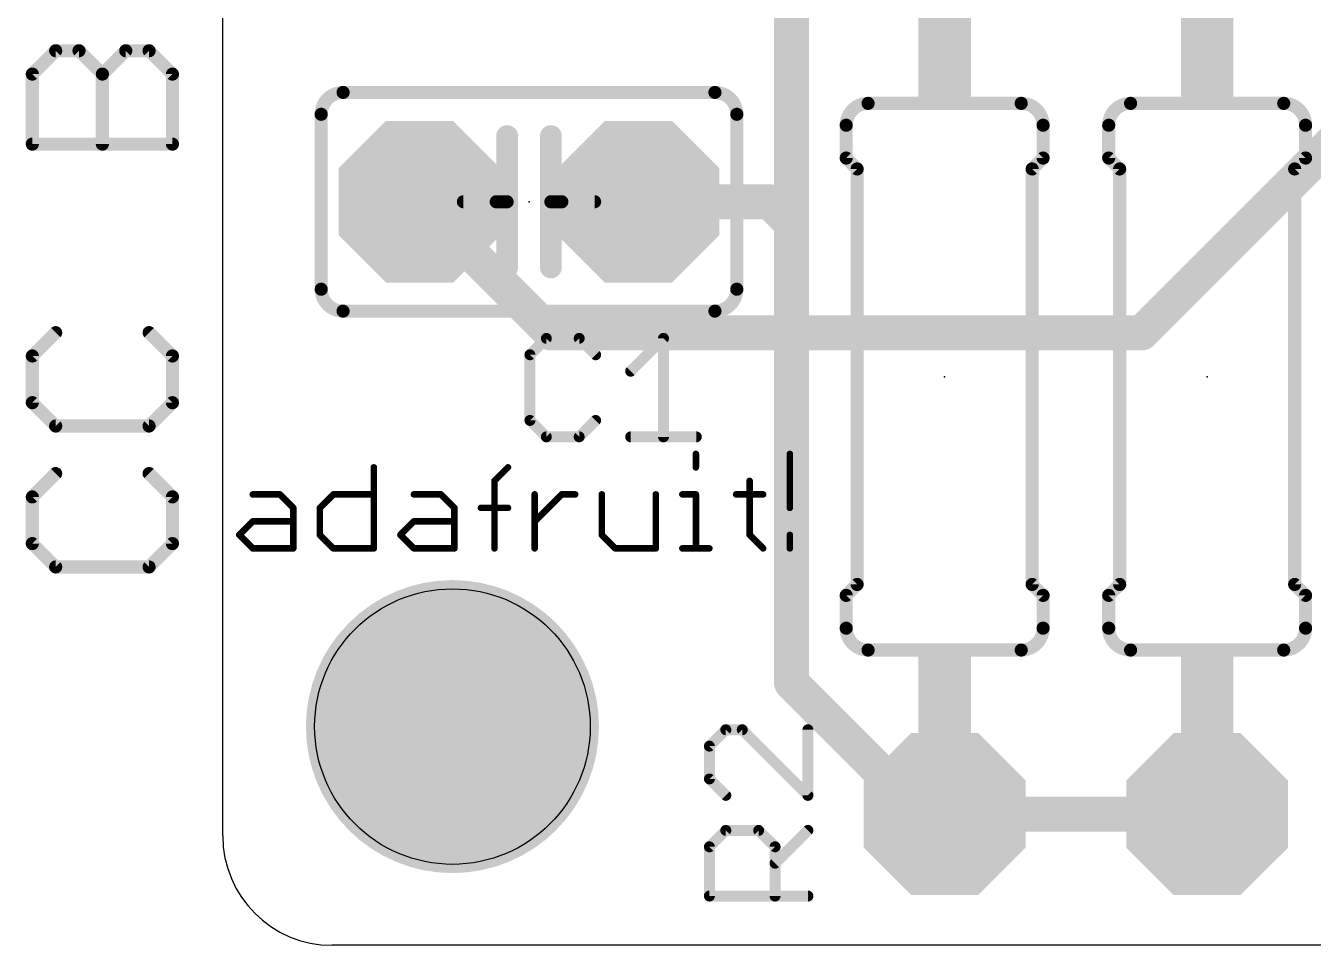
# Model space of a CAD drawing. Extents: x -2.3 to 30.4, y 0 to 24.1.
# Drawn here: x -2.29 to 12.66, y 0 to 10.68 of the extents above; entities that cross this region are included whole.
import ezdxf

# ---------------------------------------------------------------- set-up
doc = ezdxf.new("R2010")
doc.units = 0
for name, color, linetype in [('1', 12, 'CONTINUOUS'), ('16', 132, 'CONTINUOUS'), ('17', 110, 'CONTINUOUS'), ('20', 53, 'CONTINUOUS'), ('21', 253, 'CONTINUOUS'), ('23', 53, 'CONTINUOUS'), ('25', 253, 'CONTINUOUS'), ('29', 253, 'CONTINUOUS'), ('30', 253, 'CONTINUOUS'), ('51', 253, 'CONTINUOUS')]:
    doc.layers.add(name, color=color, linetype=linetype)

# ---------------------------------------------------------------- blocks, each defined once
blk = doc.blocks.new('OCTAGONP')
at = {"const_width": 0.5}
blk.add_lwpolyline([(-0.25, -0.1036), (-0.25, 0.1036), (-0.1036, 0.25), (0.1036, 0.25), (0.25, 0.1036), (0.25, -0.1036), (0.1036, -0.25), (-0.1036, -0.25), (-0.25, -0.1036), (-0.25, 0.1036)], dxfattribs=at)
blk = doc.blocks.new('RECT')
blk.add_solid([(-0.5, -0.5), (0.5, -0.5), (-0.5, 0.5), (0.5, 0.5)])

msp = doc.modelspace()

# ---------------------------------------------------------------- linework, layer by layer
at = {"layer": '1'}
for points, const_width in [([(-2.2112, 10.1192), (-1.94, 10.3903)], 0.1524), ([(-1.94, 10.3903), (-1.6689, 10.3903)], 0.1524), ([(-1.6689, 10.3903), (-1.3977, 10.1192)], 0.1524), ([(-1.3977, 10.1192), (-1.1265, 10.3903)], 0.1524), ([(-1.1265, 10.3903), (-0.8554, 10.3903)], 0.1524), ([(-0.8554, 10.3903), (-0.5842, 10.1192)], 0.1524), ([(-2.2112, 9.3057), (-2.2112, 10.1192)], 0.1524), ([(-1.3977, 9.3057), (-1.3977, 10.1192)], 0.1524), ([(-0.5842, 10.1192), (-0.5842, 9.3057)], 0.1524), ([(10.668, 7.112), (12.954, 9.398)], 0.4064), ([(-0.5842, 9.3057), (-2.2112, 9.3057)], 0.1524), ([(2.286, 8.636), (3.81, 7.112)], 0.4064), ([(-1.94, 7.116), (-2.2112, 6.8449)], 0.1524), ([(-0.5842, 6.8449), (-0.8554, 7.116)], 0.1524), ([(3.81, 7.112), (10.668, 7.112)], 0.4064), ([(-2.2112, 6.8449), (-2.2112, 6.3025)], 0.1524), ([(-0.5842, 6.3025), (-0.5842, 6.8449)], 0.1524), ([(-2.2112, 6.3025), (-1.94, 6.0314)], 0.1524), ([(-0.8554, 6.0314), (-0.5842, 6.3025)], 0.1524), ([(-1.94, 6.0314), (-0.8554, 6.0314)], 0.1524), ([(-1.94, 5.4789), (-2.2112, 5.2077)], 0.1524), ([(-0.5842, 5.2077), (-0.8554, 5.4789)], 0.1524), ([(-2.2112, 5.2077), (-2.2112, 4.6654)], 0.1524), ([(-0.5842, 4.6654), (-0.5842, 5.2077)], 0.1524), ([(-2.2112, 4.6654), (-1.94, 4.3942)], 0.1524), ([(-0.8554, 4.3942), (-0.5842, 4.6654)], 0.1524), ([(-1.94, 4.3942), (-0.8554, 4.3942)], 0.1524)]:
    msp.add_lwpolyline(points, dxfattribs=dict(at, const_width=const_width))
for points, const_width in [([(-1.94, 10.4284, 1), (-1.94, 10.3522)], 0.0762), ([(-1.9131, 10.3634, 1), (-1.967, 10.4173)], 0.0762), ([(-1.6419, 10.4173, 1), (-1.6958, 10.3634)], 0.0762), ([(-1.6689, 10.3522, 1), (-1.6689, 10.4284)], 0.0762), ([(-1.1265, 10.4284, 1), (-1.1265, 10.3522)], 0.0762), ([(-1.0996, 10.3634, 1), (-1.1535, 10.4173)], 0.0762), ([(-0.8284, 10.4173, 1), (-0.8823, 10.3634)], 0.0762), ([(-0.8554, 10.3522, 1), (-0.8554, 10.4284)], 0.0762), ([(-2.1731, 10.1192, 1), (-2.2493, 10.1192)], 0.0762), ([(-2.2381, 10.1461, 1), (-2.1842, 10.0922)], 0.0762), ([(-1.3596, 10.1192, 1), (-1.4358, 10.1192)], 0.0762), ([(-1.4246, 10.1461, 1), (-1.3708, 10.0922)], 0.0762), ([(-1.4246, 10.0922, 1), (-1.3708, 10.1461)], 0.0762), ([(-0.5461, 10.1192, 1), (-0.6223, 10.1192)], 0.0762), ([(-0.6111, 10.0922, 1), (-0.5573, 10.1461)], 0.0762), ([(-2.2112, 9.3438, 1), (-2.2112, 9.2676)], 0.0762), ([(-2.2493, 9.3057, 1), (-2.1731, 9.3057)], 0.0762), ([(-1.4358, 9.3057, 1), (-1.3596, 9.3057)], 0.0762), ([(-0.6223, 9.3057, 1), (-0.5461, 9.3057)], 0.0762), ([(-0.5842, 9.2676, 1), (-0.5842, 9.3438)], 0.0762), ([(2.3578, 8.7078, 1), (2.2142, 8.5642)], 0.2032), ([(-1.9131, 7.0891, 1), (-1.967, 7.143)], 0.0762), ([(-0.8284, 7.143, 1), (-0.8823, 7.0891)], 0.0762), ([(3.81, 7.2136, 1), (3.81, 7.0104)], 0.2032), ([(3.7382, 7.0402, 1), (3.8818, 7.1838)], 0.2032), ([(10.5962, 7.1838, 1), (10.7398, 7.0402)], 0.2032), ([(10.668, 7.0104, 1), (10.668, 7.2136)], 0.2032), ([(-2.1731, 6.8449, 1), (-2.2493, 6.8449)], 0.0762), ([(-2.2381, 6.8718, 1), (-2.1842, 6.8179)], 0.0762), ([(-0.5461, 6.8449, 1), (-0.6223, 6.8449)], 0.0762), ([(-0.6111, 6.8179, 1), (-0.5573, 6.8718)], 0.0762), ([(-2.1842, 6.3295, 1), (-2.2381, 6.2756)], 0.0762), ([(-2.2493, 6.3025, 1), (-2.1731, 6.3025)], 0.0762), ([(-0.6223, 6.3025, 1), (-0.5461, 6.3025)], 0.0762), ([(-0.5573, 6.2756, 1), (-0.6111, 6.3295)], 0.0762), ([(-1.94, 6.0695, 1), (-1.94, 5.9933)], 0.0762), ([(-1.967, 6.0044, 1), (-1.9131, 6.0583)], 0.0762), ([(-0.8823, 6.0583, 1), (-0.8284, 6.0044)], 0.0762), ([(-0.8554, 5.9933, 1), (-0.8554, 6.0695)], 0.0762), ([(-1.9131, 5.4519, 1), (-1.967, 5.5058)], 0.0762), ([(-0.8284, 5.5058, 1), (-0.8823, 5.4519)], 0.0762), ([(-2.1731, 5.2077, 1), (-2.2493, 5.2077)], 0.0762), ([(-2.2381, 5.2346, 1), (-2.1842, 5.1808)], 0.0762), ([(-0.5461, 5.2077, 1), (-0.6223, 5.2077)], 0.0762), ([(-0.6111, 5.1808, 1), (-0.5573, 5.2346)], 0.0762), ([(-2.1842, 4.6923, 1), (-2.2381, 4.6384)], 0.0762), ([(-2.2493, 4.6654, 1), (-2.1731, 4.6654)], 0.0762), ([(-0.6223, 4.6654, 1), (-0.5461, 4.6654)], 0.0762), ([(-0.5573, 4.6384, 1), (-0.6111, 4.6923)], 0.0762), ([(-1.94, 4.4323, 1), (-1.94, 4.3561)], 0.0762), ([(-1.967, 4.3673, 1), (-1.9131, 4.4211)], 0.0762), ([(-0.8823, 4.4211, 1), (-0.8284, 4.3673)], 0.0762), ([(-0.8554, 4.3561, 1), (-0.8554, 4.4323)], 0.0762)]:
    msp.add_lwpolyline(points, format="xyb", dxfattribs=dict(at, const_width=const_width))
at = {"layer": '16', "const_width": 0.4064}
for points in [[(6.604, 8.382), (6.604, 13.081)], [(6.35, 8.636), (4.826, 8.636)], [(6.604, 8.382), (6.35, 8.636)], [(6.604, 3.048), (6.604, 8.382)], [(8.128, 1.524), (6.604, 3.048)], [(8.382, 1.524), (8.128, 1.524)], [(8.382, 1.524), (11.43, 1.524)]]:
    msp.add_lwpolyline(points, dxfattribs=at)
at = {"layer": '16', "const_width": 0.2032}
for points in [[(4.826, 8.7376, 1), (4.826, 8.5344)], [(6.4218, 8.7078, 1), (6.2782, 8.5642)], [(6.35, 8.5344, 1), (6.35, 8.7376)], [(6.7056, 8.382, 1), (6.5024, 8.382)], [(6.5322, 8.3102, 1), (6.6758, 8.4538)], [(6.5024, 8.382, 1), (6.7056, 8.382)], [(6.5024, 3.048, 1), (6.7056, 3.048)], [(6.6758, 3.1198, 1), (6.5322, 2.9762)], [(8.128, 1.6256, 1), (8.128, 1.4224)], [(8.0562, 1.4522, 1), (8.1998, 1.5958)], [(8.382, 1.6256, 1), (8.382, 1.4224)], [(8.382, 1.4224, 1), (8.382, 1.6256)], [(11.43, 1.4224, 1), (11.43, 1.6256)]]:
    msp.add_lwpolyline(points, format="xyb", dxfattribs=at)
at = {"layer": '20'}
for p, q in [((0, 1.27), (0, 22.86)), ((29.083, 0), (1.27, 0))]:
    msp.add_line(p, q, dxfattribs=at)
msp.add_circle((2.667, 2.54), 1.6, dxfattribs=at)
msp.add_arc((1.27, 1.27), 1.27, 180, 270, dxfattribs=at)
at = {"layer": '21'}
for points, const_width in [([(1.397, 9.906, 0.4142), (1.143, 9.652)], 0.1524), ([(1.397, 9.9441, 1), (1.397, 9.8679)], 0.0762), ([(1.397, 9.8679, 1), (1.397, 9.9441)], 0.0762), ([(5.969, 9.652, 0.4142), (5.715, 9.906)], 0.1524), ([(5.715, 9.9441, 1), (5.715, 9.8679)], 0.0762), ([(5.715, 9.8679, 1), (5.715, 9.9441)], 0.0762), ([(1.1811, 9.652, 1), (1.1049, 9.652)], 0.0762), ([(6.0071, 9.652, 1), (5.9309, 9.652)], 0.0762), ([(7.493, 9.779, 0.4142), (7.239, 9.525)], 0.1524), ([(7.493, 9.8171, 1), (7.493, 9.7409)], 0.0762), ([(7.493, 9.7409, 1), (7.493, 9.8171)], 0.0762), ([(9.525, 9.525, 0.4142), (9.271, 9.779)], 0.1524), ([(9.271, 9.8171, 1), (9.271, 9.7409)], 0.0762), ([(9.271, 9.7409, 1), (9.271, 9.8171)], 0.0762), ([(10.541, 9.779, 0.4142), (10.287, 9.525)], 0.1524), ([(10.541, 9.8171, 1), (10.541, 9.7409)], 0.0762), ([(10.541, 9.7409, 1), (10.541, 9.8171)], 0.0762), ([(12.573, 9.525, 0.4142), (12.319, 9.779)], 0.1524), ([(12.319, 9.8171, 1), (12.319, 9.7409)], 0.0762), ([(12.319, 9.7409, 1), (12.319, 9.8171)], 0.0762), ([(1.1049, 9.652, 1), (1.1811, 9.652)], 0.0762), ([(5.9309, 9.652, 1), (6.0071, 9.652)], 0.0762), ([(7.2771, 9.525, 1), (7.2009, 9.525)], 0.0762), ([(9.5631, 9.525, 1), (9.4869, 9.525)], 0.0762), ([(10.3251, 9.525, 1), (10.2489, 9.525)], 0.0762), ([(12.6111, 9.525, 1), (12.5349, 9.525)], 0.0762), ([(3.3655, 9.398, 1), (3.2385, 9.398)], 0.127), ([(3.8735, 9.398, 1), (3.7465, 9.398)], 0.127), ([(7.2009, 9.525, 1), (7.2771, 9.525)], 0.0762), ([(9.4869, 9.525, 1), (9.5631, 9.525)], 0.0762), ([(10.2489, 9.525, 1), (10.3251, 9.525)], 0.0762), ([(12.5349, 9.525, 1), (12.6111, 9.525)], 0.0762), ([(7.2009, 9.144, 1), (7.2771, 9.144)], 0.0762), ([(7.2659, 9.1709, 1), (7.2121, 9.1171)], 0.0762), ([(9.4869, 9.144, 1), (9.5631, 9.144)], 0.0762), ([(9.5519, 9.1171, 1), (9.4981, 9.1709)], 0.0762), ([(10.2489, 9.144, 1), (10.3251, 9.144)], 0.0762), ([(10.3139, 9.1709, 1), (10.2601, 9.1171)], 0.0762), ([(12.5349, 9.144, 1), (12.6111, 9.144)], 0.0762), ([(12.5999, 9.1171, 1), (12.5461, 9.1709)], 0.0762), ([(7.4041, 9.017, 1), (7.3279, 9.017)], 0.0762), ([(7.3391, 8.9901, 1), (7.3929, 9.0439)], 0.0762), ([(9.4361, 9.017, 1), (9.3599, 9.017)], 0.0762), ([(9.3711, 9.0439, 1), (9.4249, 8.9901)], 0.0762), ([(10.4521, 9.017, 1), (10.3759, 9.017)], 0.0762), ([(10.3871, 8.9901, 1), (10.4409, 9.0439)], 0.0762), ([(12.4841, 9.017, 1), (12.4079, 9.017)], 0.0762), ([(12.4191, 9.0439, 1), (12.4729, 8.9901)], 0.0762), ([(3.175, 8.6741, 1), (3.175, 8.5979)], 0.0762), ([(3.3655, 8.636, 1), (3.2385, 8.636)], 0.127), ([(3.2385, 8.636, 1), (3.3655, 8.636)], 0.127), ([(3.302, 8.5979, 1), (3.302, 8.6741)], 0.0762), ([(3.8735, 8.636, 1), (3.7465, 8.636)], 0.127), ([(3.7465, 8.636, 1), (3.8735, 8.636)], 0.127), ([(3.81, 8.6741, 1), (3.81, 8.5979)], 0.0762), ([(3.937, 8.5979, 1), (3.937, 8.6741)], 0.0762), ([(3.2385, 7.874, 1), (3.3655, 7.874)], 0.127), ([(3.7465, 7.874, 1), (3.8735, 7.874)], 0.127), ([(1.143, 7.62, 0.4142), (1.397, 7.366)], 0.1524), ([(1.1811, 7.62, 1), (1.1049, 7.62)], 0.0762), ([(1.1049, 7.62, 1), (1.1811, 7.62)], 0.0762), ([(5.715, 7.366, 0.4142), (5.969, 7.62)], 0.1524), ([(6.0071, 7.62, 1), (5.9309, 7.62)], 0.0762), ([(5.9309, 7.62, 1), (6.0071, 7.62)], 0.0762), ([(1.397, 7.4041, 1), (1.397, 7.3279)], 0.0762), ([(1.397, 7.3279, 1), (1.397, 7.4041)], 0.0762), ([(5.715, 7.4041, 1), (5.715, 7.3279)], 0.0762), ([(5.715, 7.3279, 1), (5.715, 7.4041)], 0.0762), ([(5.5127, 5.7075, 1), (5.4746, 5.7075)], 0.0381), ([(6.6033, 5.7075, 1), (6.5652, 5.7075)], 0.0381), ([(1.7732, 5.5507, 1), (1.7351, 5.5507)], 0.0381), ([(3.3251, 5.5372, 1), (3.2982, 5.5642)], 0.0381), ([(5.4746, 5.5507, 1), (5.5127, 5.5507)], 0.0381), ([(3.1739, 5.3939, 1), (3.1358, 5.3939)], 0.0381), ([(3.1414, 5.4074, 1), (3.1683, 5.3805)], 0.0381), ([(6.1364, 5.3939, 1), (6.0983, 5.3939)], 0.0381), ([(0.3483, 5.2562, 1), (0.3483, 5.2181)], 0.0381), ([(0.6753, 5.2506, 1), (0.6484, 5.2237)], 0.0381), ([(0.6618, 5.2181, 1), (0.6618, 5.2562)], 0.0381), ([(1.2838, 5.2562, 1), (1.2838, 5.2181)], 0.0381), ([(1.2973, 5.2237, 1), (1.2704, 5.2506)], 0.0381), ([(1.7541, 5.2181, 1), (1.7541, 5.2562)], 0.0381), ([(2.2193, 5.2562, 1), (2.2193, 5.2181)], 0.0381), ([(2.5464, 5.2506, 1), (2.5194, 5.2237)], 0.0381), ([(2.5329, 5.2181, 1), (2.5329, 5.2562)], 0.0381), ([(3.6408, 5.2372, 1), (3.6027, 5.2372)], 0.0381), ([(3.9353, 5.2562, 1), (3.9353, 5.2181)], 0.0381), ([(3.9488, 5.2237, 1), (3.9218, 5.2506)], 0.0381), ([(4.0921, 5.2181, 1), (4.0921, 5.2562)], 0.0381), ([(4.4204, 5.2372, 1), (4.3823, 5.2372)], 0.0381), ([(5.0475, 5.2372, 1), (5.0094, 5.2372)], 0.0381), ([(5.3369, 5.2562, 1), (5.3369, 5.2181)], 0.0381), ([(5.5127, 5.2372, 1), (5.4746, 5.2372)], 0.0381), ([(5.4937, 5.2181, 1), (5.4937, 5.2562)], 0.0381), ([(5.9606, 5.2562, 1), (5.9606, 5.2181)], 0.0381), ([(6.2741, 5.2181, 1), (6.2741, 5.2562)], 0.0381), ([(0.8377, 5.0804, 1), (0.7996, 5.0804)], 0.0381), ([(0.8051, 5.0669, 1), (0.8321, 5.0939)], 0.0381), ([(1.1136, 5.0939, 1), (1.1405, 5.0669)], 0.0381), ([(1.1461, 5.0804, 1), (1.108, 5.0804)], 0.0381), ([(2.7087, 5.0804, 1), (2.6706, 5.0804)], 0.0381), ([(2.6762, 5.0669, 1), (2.7031, 5.0939)], 0.0381), ([(2.9981, 5.0995, 1), (2.9981, 5.0614)], 0.0381), ([(3.3116, 5.0614, 1), (3.3116, 5.0995)], 0.0381), ([(6.5652, 5.0804, 1), (6.6033, 5.0804)], 0.0381), ([(0.3483, 4.9427, 1), (0.3483, 4.9046)], 0.0381), ([(0.3618, 4.9102, 1), (0.3348, 4.9371)], 0.0381), ([(0.8186, 4.9046, 1), (0.8186, 4.9427)], 0.0381), ([(2.2193, 4.9427, 1), (2.2193, 4.9046)], 0.0381), ([(2.2328, 4.9102, 1), (2.2059, 4.9371)], 0.0381), ([(2.6897, 4.9046, 1), (2.6897, 4.9427)], 0.0381), ([(3.6083, 4.9371, 1), (3.6352, 4.9102)], 0.0381), ([(0.205, 4.7803, 1), (0.1781, 4.7534)], 0.0381), ([(0.1781, 4.7803, 1), (0.205, 4.7534)], 0.0381), ([(1.1405, 4.7803, 1), (1.1136, 4.7534)], 0.0381), ([(1.108, 4.7669, 1), (1.1461, 4.7669)], 0.0381), ([(2.0761, 4.7803, 1), (2.0491, 4.7534)], 0.0381), ([(2.0491, 4.7803, 1), (2.0761, 4.7534)], 0.0381), ([(4.3823, 4.7669, 1), (4.4204, 4.7669)], 0.0381), ([(4.4148, 4.7803, 1), (4.3879, 4.7534)], 0.0381), ([(6.1308, 4.7803, 1), (6.1039, 4.7534)], 0.0381), ([(6.0983, 4.7669, 1), (6.1364, 4.7669)], 0.0381), ([(6.6033, 4.7669, 1), (6.5652, 4.7669)], 0.0381), ([(0.3483, 4.6292, 1), (0.3483, 4.5911)], 0.0381), ([(0.3348, 4.5966, 1), (0.3618, 4.6236)], 0.0381), ([(0.8186, 4.5911, 1), (0.8186, 4.6292)], 0.0381), ([(1.2838, 4.6292, 1), (1.2838, 4.5911)], 0.0381), ([(1.2704, 4.5966, 1), (1.2973, 4.6236)], 0.0381), ([(1.7541, 4.5911, 1), (1.7541, 4.6292)], 0.0381), ([(2.2193, 4.6292, 1), (2.2193, 4.5911)], 0.0381), ([(2.2059, 4.5966, 1), (2.2328, 4.6236)], 0.0381), ([(2.6897, 4.5911, 1), (2.6897, 4.6292)], 0.0381), ([(4.5581, 4.6292, 1), (4.5581, 4.5911)], 0.0381), ([(4.5447, 4.5966, 1), (4.5716, 4.6236)], 0.0381), ([(5.0284, 4.5911, 1), (5.0284, 4.6292)], 0.0381), ([(5.3369, 4.6292, 1), (5.3369, 4.5911)], 0.0381), ([(5.6504, 4.5911, 1), (5.6504, 4.6292)], 0.0381), ([(6.2606, 4.5966, 1), (6.2876, 4.6236)], 0.0381), ([(0.7996, 4.6101, 1), (0.8377, 4.6101)], 0.0381), ([(1.7351, 4.6101, 1), (1.7732, 4.6101)], 0.0381), ([(2.6706, 4.6101, 1), (2.7087, 4.6101)], 0.0381), ([(3.1358, 4.6101, 1), (3.1739, 4.6101)], 0.0381), ([(3.6027, 4.6101, 1), (3.6408, 4.6101)], 0.0381), ([(5.0094, 4.6101, 1), (5.0475, 4.6101)], 0.0381), ([(5.4746, 4.6101, 1), (5.5127, 4.6101)], 0.0381), ([(6.5652, 4.6101, 1), (6.6033, 4.6101)], 0.0381), ([(7.3279, 4.191, 1), (7.4041, 4.191)], 0.0762), ([(7.3929, 4.1641, 1), (7.3391, 4.2179)], 0.0762), ([(9.3599, 4.191, 1), (9.4361, 4.191)], 0.0762), ([(9.4249, 4.2179, 1), (9.3711, 4.1641)], 0.0762), ([(10.3759, 4.191, 1), (10.4521, 4.191)], 0.0762), ([(10.4409, 4.1641, 1), (10.3871, 4.2179)], 0.0762), ([(12.4079, 4.191, 1), (12.4841, 4.191)], 0.0762), ([(12.4729, 4.2179, 1), (12.4191, 4.1641)], 0.0762), ([(7.2771, 4.064, 1), (7.2009, 4.064)], 0.0762), ([(7.2121, 4.0909, 1), (7.2659, 4.0371)], 0.0762), ([(9.5631, 4.064, 1), (9.4869, 4.064)], 0.0762), ([(9.4981, 4.0371, 1), (9.5519, 4.0909)], 0.0762), ([(10.3251, 4.064, 1), (10.2489, 4.064)], 0.0762), ([(10.2601, 4.0909, 1), (10.3139, 4.0371)], 0.0762), ([(12.6111, 4.064, 1), (12.5349, 4.064)], 0.0762), ([(12.5461, 4.0371, 1), (12.5999, 4.0909)], 0.0762), ([(7.239, 3.683, 0.4142), (7.493, 3.429)], 0.1524), ([(7.2771, 3.683, 1), (7.2009, 3.683)], 0.0762), ([(9.271, 3.429, 0.4142), (9.525, 3.683)], 0.1524), ([(9.5631, 3.683, 1), (9.4869, 3.683)], 0.0762), ([(10.287, 3.683, 0.4142), (10.541, 3.429)], 0.1524), ([(10.3251, 3.683, 1), (10.2489, 3.683)], 0.0762), ([(12.319, 3.429, 0.4142), (12.573, 3.683)], 0.1524), ([(12.6111, 3.683, 1), (12.5349, 3.683)], 0.0762), ([(7.2009, 3.683, 1), (7.2771, 3.683)], 0.0762), ([(9.4869, 3.683, 1), (9.5631, 3.683)], 0.0762), ([(10.2489, 3.683, 1), (10.3251, 3.683)], 0.0762), ([(12.5349, 3.683, 1), (12.6111, 3.683)], 0.0762), ([(7.493, 3.4671, 1), (7.493, 3.3909)], 0.0762), ([(7.493, 3.3909, 1), (7.493, 3.4671)], 0.0762), ([(9.271, 3.4671, 1), (9.271, 3.3909)], 0.0762), ([(9.271, 3.3909, 1), (9.271, 3.4671)], 0.0762), ([(10.541, 3.4671, 1), (10.541, 3.3909)], 0.0762), ([(10.541, 3.3909, 1), (10.541, 3.4671)], 0.0762), ([(12.319, 3.4671, 1), (12.319, 3.3909)], 0.0762), ([(12.319, 3.3909, 1), (12.319, 3.4671)], 0.0762)]:
    msp.add_lwpolyline(points, format="xyb", dxfattribs=dict(at, const_width=const_width))
for points, const_width in [([(1.397, 9.906), (5.715, 9.906)], 0.1524), ([(1.143, 7.62), (1.143, 9.652)], 0.1524), ([(5.969, 7.62), (5.969, 9.652)], 0.1524), ([(9.271, 9.779), (7.493, 9.779)], 0.1524), ([(10.541, 9.779), (12.319, 9.779)], 0.1524), ([(7.239, 9.525), (7.239, 9.144)], 0.1524), ([(9.525, 9.525), (9.525, 9.144)], 0.1524), ([(10.287, 9.525), (10.287, 9.144)], 0.1524), ([(12.573, 9.525), (12.573, 9.144)], 0.1524), ([(3.302, 8.636), (3.302, 9.398)], 0.254), ([(3.81, 8.636), (3.81, 9.398)], 0.254), ([(7.366, 9.017), (7.239, 9.144)], 0.1524), ([(9.398, 9.017), (9.525, 9.144)], 0.1524), ([(10.414, 9.017), (10.287, 9.144)], 0.1524), ([(12.446, 9.017), (12.573, 9.144)], 0.1524), ([(7.366, 9.017), (7.366, 4.191)], 0.1524), ([(9.398, 9.017), (9.398, 4.191)], 0.1524), ([(10.414, 4.191), (10.414, 9.017)], 0.1524), ([(12.446, 4.191), (12.446, 9.017)], 0.1524), ([(3.175, 8.636), (3.302, 8.636)], 0.1524), ([(3.302, 8.636), (3.302, 7.874)], 0.254), ([(3.81, 7.874), (3.81, 8.636)], 0.254), ([(3.81, 8.636), (3.937, 8.636)], 0.1524), ([(5.715, 7.366), (1.397, 7.366)], 0.1524), ([(5.4937, 5.7075), (5.4937, 5.5507)], 0.0762), ([(6.5842, 5.7075), (6.5842, 5.0804)], 0.0762), ([(1.7541, 5.5507), (1.7541, 4.6101)], 0.0762), ([(3.1549, 5.3939), (3.3116, 5.5507)], 0.0762), ([(3.1549, 4.6101), (3.1549, 5.3939)], 0.0762), ([(6.1173, 5.3939), (6.1173, 4.7669)], 0.0762), ([(0.3483, 5.2372), (0.6618, 5.2372)], 0.0762), ([(0.6618, 5.2372), (0.8186, 5.0804)], 0.0762), ([(1.1271, 5.0804), (1.2838, 5.2372)], 0.0762), ([(1.2838, 5.2372), (1.7541, 5.2372)], 0.0762), ([(2.2193, 5.2372), (2.5329, 5.2372)], 0.0762), ([(2.5329, 5.2372), (2.6897, 5.0804)], 0.0762), ([(3.6218, 4.6101), (3.6218, 5.2372)], 0.0762), ([(3.6218, 4.9236), (3.9353, 5.2372)], 0.0762), ([(3.9353, 5.2372), (4.0921, 5.2372)], 0.0762), ([(4.4014, 5.2372), (4.4014, 4.7669)], 0.0762), ([(5.0284, 4.6101), (5.0284, 5.2372)], 0.0762), ([(5.3369, 5.2372), (5.4937, 5.2372)], 0.0762), ([(5.4937, 5.2372), (5.4937, 4.6101)], 0.0762), ([(5.9606, 5.2372), (6.2741, 5.2372)], 0.0762), ([(0.8186, 5.0804), (0.8186, 4.6101)], 0.0762), ([(1.1271, 4.7669), (1.1271, 5.0804)], 0.0762), ([(2.6897, 5.0804), (2.6897, 4.6101)], 0.0762), ([(2.9981, 5.0804), (3.3116, 5.0804)], 0.0762), ([(0.1915, 4.7669), (0.3483, 4.9236)], 0.0762), ([(0.3483, 4.9236), (0.8186, 4.9236)], 0.0762), ([(2.0626, 4.7669), (2.2193, 4.9236)], 0.0762), ([(2.2193, 4.9236), (2.6897, 4.9236)], 0.0762), ([(0.3483, 4.6101), (0.1915, 4.7669)], 0.0762), ([(1.2838, 4.6101), (1.1271, 4.7669)], 0.0762), ([(2.2193, 4.6101), (2.0626, 4.7669)], 0.0762), ([(4.4014, 4.7669), (4.5581, 4.6101)], 0.0762), ([(6.1173, 4.7669), (6.2741, 4.6101)], 0.0762), ([(6.5842, 4.7669), (6.5842, 4.6101)], 0.0762), ([(0.8186, 4.6101), (0.3483, 4.6101)], 0.0762), ([(1.7541, 4.6101), (1.2838, 4.6101)], 0.0762), ([(2.6897, 4.6101), (2.2193, 4.6101)], 0.0762), ([(4.5581, 4.6101), (5.0284, 4.6101)], 0.0762), ([(5.3369, 4.6101), (5.6504, 4.6101)], 0.0762), ([(7.366, 4.191), (7.239, 4.064)], 0.1524), ([(9.398, 4.191), (9.525, 4.064)], 0.1524), ([(10.414, 4.191), (10.287, 4.064)], 0.1524), ([(12.446, 4.191), (12.573, 4.064)], 0.1524), ([(7.239, 3.683), (7.239, 4.064)], 0.1524), ([(9.525, 3.683), (9.525, 4.064)], 0.1524), ([(10.287, 3.683), (10.287, 4.064)], 0.1524), ([(12.573, 3.683), (12.573, 4.064)], 0.1524), ([(9.271, 3.429), (7.493, 3.429)], 0.1524), ([(10.541, 3.429), (12.319, 3.429)], 0.1524)]:
    msp.add_lwpolyline(points, dxfattribs=dict(at, const_width=const_width))
at = {"layer": '23'}
for p in [(3.556, 8.636), (8.382, 6.604), (11.43, 6.604)]:
    msp.add_point(p, dxfattribs=at)
at = {"layer": '25', "const_width": 0.127}
for points in [[(3.7574, 7.0495), (3.5667, 6.8588)], [(4.1387, 7.0495), (3.7574, 7.0495)], [(4.3294, 6.8588), (4.1387, 7.0495)], [(4.7361, 6.6682), (5.1174, 7.0495)], [(5.1174, 7.0495), (5.1174, 5.9055)], [(3.5667, 6.8588), (3.5667, 6.0962)], [(3.5667, 6.0962), (3.7574, 5.9055)], [(4.1387, 5.9055), (4.3294, 6.0962)], [(3.7574, 5.9055), (4.1387, 5.9055)], [(4.7361, 5.9055), (5.4988, 5.9055)], [(5.8412, 2.5035), (5.6505, 2.3129)], [(6.0319, 2.5035), (5.8412, 2.5035)], [(6.7945, 1.7409), (6.0319, 2.5035)], [(6.7945, 2.5035), (6.7945, 1.7409)], [(5.6505, 2.3129), (5.6505, 1.9316)], [(5.6505, 1.9316), (5.8412, 1.7409)], [(5.6505, 1.1435), (5.8412, 1.3342)], [(5.8412, 1.3342), (6.2225, 1.3342)], [(6.2225, 1.3342), (6.4132, 1.1435)], [(6.4132, 0.9528), (6.7945, 1.3342)], [(5.6505, 0.5715), (5.6505, 1.1435)], [(6.4132, 1.1435), (6.4132, 0.5715)], [(6.7945, 0.5715), (5.6505, 0.5715)]]:
    msp.add_lwpolyline(points, dxfattribs=at)
at = {"layer": '25', "const_width": 0.0635}
for points in [[(3.7574, 7.0812, 1), (3.7574, 7.0177)], [(3.7798, 7.027, 1), (3.7349, 7.0719)], [(4.1611, 7.0719, 1), (4.1162, 7.027)], [(4.1387, 7.0177, 1), (4.1387, 7.0812)], [(5.1492, 7.0495, 1), (5.0857, 7.0495)], [(5.1399, 7.027, 1), (5.095, 7.0719)], [(3.5985, 6.8588, 1), (3.535, 6.8588)], [(3.5443, 6.8813, 1), (3.5892, 6.8364)], [(4.3069, 6.8364, 1), (4.3518, 6.8813)], [(4.7136, 6.6906, 1), (4.7586, 6.6457)], [(3.5892, 6.1186, 1), (3.5443, 6.0737)], [(4.3518, 6.0737, 1), (4.3069, 6.1186)], [(3.535, 6.0962, 1), (3.5985, 6.0962)], [(3.7574, 5.9372, 1), (3.7574, 5.8738)], [(3.7349, 5.883, 1), (3.7798, 5.928)], [(4.1162, 5.928, 1), (4.1611, 5.883)], [(4.1387, 5.8738, 1), (4.1387, 5.9372)], [(4.7361, 5.9372, 1), (4.7361, 5.8738)], [(5.0857, 5.9055, 1), (5.1492, 5.9055)], [(5.4988, 5.8738, 1), (5.4988, 5.9372)], [(5.8412, 2.5353, 1), (5.8412, 2.4718)], [(5.8636, 2.4811, 1), (5.8187, 2.526)], [(6.0543, 2.526, 1), (6.0094, 2.4811)], [(6.0319, 2.4718, 1), (6.0319, 2.5353)], [(6.8262, 2.5035, 1), (6.7628, 2.5035)], [(5.6823, 2.3129, 1), (5.6188, 2.3129)], [(5.6281, 2.3353, 1), (5.673, 2.2904)], [(5.673, 1.954, 1), (5.6281, 1.9091)], [(5.6188, 1.9316, 1), (5.6823, 1.9316)], [(5.8187, 1.7184, 1), (5.8636, 1.7633)], [(6.772, 1.7184, 1), (6.817, 1.7633)], [(6.7628, 1.7409, 1), (6.8262, 1.7409)], [(5.8412, 1.3659, 1), (5.8412, 1.3024)], [(5.8636, 1.3117, 1), (5.8187, 1.3566)], [(6.245, 1.3566, 1), (6.2001, 1.3117)], [(6.2225, 1.3024, 1), (6.2225, 1.3659)], [(6.817, 1.3117, 1), (6.772, 1.3566)], [(5.6823, 1.1435, 1), (5.6188, 1.1435)], [(5.6281, 1.1659, 1), (5.673, 1.121)], [(6.4449, 1.1435, 1), (6.3814, 1.1435)], [(6.3907, 1.121, 1), (6.4356, 1.1659)], [(6.3907, 0.9753, 1), (6.4356, 0.9304)], [(5.6505, 0.6033, 1), (5.6505, 0.5397)], [(5.6188, 0.5715, 1), (5.6823, 0.5715)], [(6.3814, 0.5715, 1), (6.4449, 0.5715)], [(6.7945, 0.5397, 1), (6.7945, 0.6033)]]:
    msp.add_lwpolyline(points, format="xyb", dxfattribs=at)
at = {"layer": '29', "const_width": 1.7016}
msp.add_lwpolyline([(2.667, 1.6892, 1), (2.667, 3.3908, 1), (2.667, 1.6892)], format="xyb", dxfattribs=at)
at = {"layer": '30', "const_width": 1.7016}
msp.add_lwpolyline([(2.667, 1.6892, 1), (2.667, 3.3908, 1), (2.667, 1.6892)], format="xyb", dxfattribs=at)
at = {"layer": '51'}
for points, const_width in [([(8.382, 11.684), (8.382, 10.668)], 0.6096), ([(11.43, 11.684), (11.43, 10.668)], 0.6096), ([(2.794, 8.636), (3.175, 8.636)], 0.1524), ([(3.937, 8.636), (4.318, 8.636)], 0.1524), ([(8.382, 1.524), (8.382, 2.54)], 0.6096), ([(11.43, 1.524), (11.43, 2.54)], 0.6096)]:
    msp.add_lwpolyline(points, dxfattribs=dict(at, const_width=const_width))
for points, const_width in [([(8.2296, 10.668, 1), (8.5344, 10.668)], 0.3048), ([(11.2776, 10.668, 1), (11.5824, 10.668)], 0.3048), ([(2.794, 8.6741, 1), (2.794, 8.5979)], 0.0762), ([(3.175, 8.5979, 1), (3.175, 8.6741)], 0.0762), ([(3.937, 8.6741, 1), (3.937, 8.5979)], 0.0762), ([(4.318, 8.5979, 1), (4.318, 8.6741)], 0.0762), ([(8.5344, 2.54, 1), (8.2296, 2.54)], 0.3048), ([(11.5824, 2.54, 1), (11.2776, 2.54)], 0.3048), ([(8.2296, 1.524, 1), (8.5344, 1.524)], 0.3048), ([(11.2776, 1.524, 1), (11.5824, 1.524)], 0.3048)]:
    msp.add_lwpolyline(points, format="xyb", dxfattribs=dict(at, const_width=const_width))

# ---------------------------------------------------------------- block references
at = {"layer": '17', "xscale": 1.6764, "yscale": 1.6764}
for p, rotation in [((2.286, 8.636), 180), ((2.286, 8.636), 180), ((4.826, 8.636), 180), ((4.826, 8.636), 180), ((8.382, 1.524), 90), ((8.382, 1.524), 90), ((11.43, 1.524), 270), ((11.43, 1.524), 270)]:
    msp.add_blockref('OCTAGONP', p, dxfattribs=dict(at, rotation=rotation))
at = {"layer": '21', "xscale": 0.8636, "yscale": 0.6096}
for p, rotation in [((8.382, 10.2108), 90), ((11.43, 10.2108), 270), ((8.382, 2.9972), 90), ((11.43, 2.9972), 270)]:
    msp.add_blockref('RECT', p, dxfattribs=dict(at, rotation=rotation))
at = {"layer": '29', "xscale": 1.8796, "yscale": 1.8796}
for p, rotation in [((2.286, 8.636), 180), ((4.826, 8.636), 180), ((8.382, 1.524), 90), ((11.43, 1.524), 270)]:
    msp.add_blockref('OCTAGONP', p, dxfattribs=dict(at, rotation=rotation))
at = {"layer": '30', "xscale": 1.8796, "yscale": 1.8796}
for p, rotation in [((2.286, 8.636), 180), ((4.826, 8.636), 180), ((8.382, 1.524), 90), ((11.43, 1.524), 270)]:
    msp.add_blockref('OCTAGONP', p, dxfattribs=dict(at, rotation=rotation))

doc.saveas('drawing.dxf')
